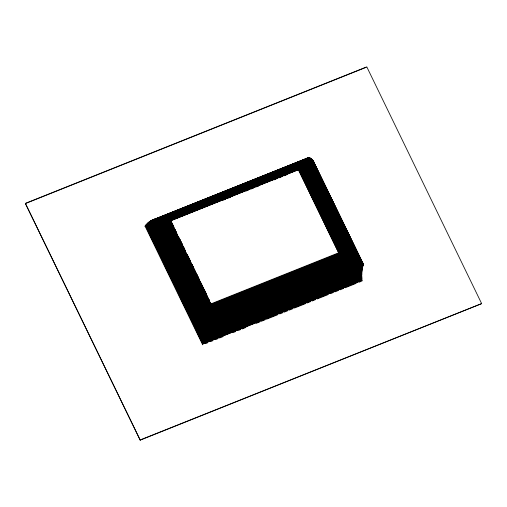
<?xml version="1.0" encoding="UTF-8"?>
<svg xmlns="http://www.w3.org/2000/svg" width="507" height="507" viewBox="0 0 507 507"><rect width="100%" height="100%" fill="white"/><g stroke="black" fill="none" stroke-linecap="round" stroke-linejoin="round"><path stroke-width="0.76" d="M25.35 203.383L366.789 66.861L481.65 303.617L140.211 440.139L25.35 203.383L140.211 440.139M25.407 203.56L366.105 67.33M151.916 220.837L151.745 220.285L308.155 157.734M151.352 221.141L151.181 220.589L308.402 157.709M150.623 220.919L206.165 335.564L150.623 220.919L308.655 157.702M150.066 221.267L205.798 336.293L150.243 221.819L150.066 221.267L154.464 219.512M362.232 267.607L362.41 268.159L210.506 328.897L157.176 219.005L156.999 218.454L308.902 157.715M157.772 218.897L157.595 218.346L309.156 157.747M149.527 221.641L205.436 337.047L149.698 222.193L149.527 221.641L150.991 221.052M158.19 218.257L211.33 327.94L158.19 218.257L309.409 157.791L309.587 158.342M361.611 274.617L361.789 275.162L205.082 337.82L149.159 222.586L148.988 222.034L151.181 221.153M158.786 218.187L211.736 327.49L158.786 218.187L309.663 157.861L309.84 158.412M204.739 338.619L204.562 338.068L361.611 275.269L361.783 275.821L204.739 338.619L148.633 222.998L148.456 222.446L150.655 221.565M159.559 218.682L159.382 218.13L309.916 157.943L310.094 158.495M204.403 339.437L204.226 338.885L361.618 275.954L361.789 276.505L204.403 339.437L148.107 223.435L147.936 222.884L150.142 222.003M362.575 266.036L362.746 266.587L212.56 326.635L160.155 218.65L159.978 218.099L310.17 158.045L310.341 158.596M204.074 340.273L203.896 339.722L361.63 276.657L361.808 277.209L204.074 340.273L147.594 223.891L147.417 223.34L148.887 222.75M362.638 265.769L362.809 266.321L212.965 326.235L160.744 218.631L160.573 218.08L310.417 158.159L310.595 158.71M362.701 265.522L362.873 266.074L213.371 325.849L161.334 218.625L161.163 218.073L310.664 158.298L311.355 159.718M362.759 265.288L362.936 265.839L213.77 325.481L161.923 218.637L161.752 218.086L310.911 158.444L311.083 158.995M162.335 218.111L214.169 325.126L162.335 218.111L311.152 158.609L311.323 159.16M163.089 218.701L162.912 218.149L311.387 158.786L311.564 159.337M362.917 264.673L363.088 265.224L214.955 324.455L163.666 218.758L163.488 218.206L311.621 158.976L312.312 160.396M362.955 264.502L363.132 265.053L215.342 324.144L164.236 218.828L164.059 218.276L311.849 159.179L313.282 162.075M164.623 218.352L215.722 323.84L164.623 218.352L312.071 159.401L362.657 263.501L220.355 320.399L213.821 306.938M363.05 264.046L363.202 264.736L216.096 323.555L165.358 218.999L165.187 218.447L312.287 159.629L363.221 264.591L216.464 323.276L165.909 219.1L165.738 218.549L312.496 159.87L312.673 160.421M362.79 263.12L363.24 264.464L216.825 323.01L166.283 218.669L312.699 160.123L363.246 264.343L217.173 322.75L166.993 219.341L166.816 218.79L312.895 160.383L363.24 264.134L215.925 323.003L216.096 323.555M362.98 263.323L363.246 264.236L217.516 322.503L167.519 219.474L167.348 218.923L313.079 160.656L313.25 161.207M167.868 219.068L217.852 322.268L167.868 219.068L313.256 160.934L313.427 161.486M168.552 219.772L168.375 219.22L313.421 161.226L363.05 263.488M168.875 219.379L218.492 321.812L168.875 219.379L313.58 161.518M169.363 219.544L218.796 321.596L169.363 219.544L313.725 161.822L314.511 164.287M363.101 263.805L219.087 321.387L170.016 220.266L169.839 219.715L313.858 162.132M313.979 162.443L170.308 219.892L170.479 220.444M314.087 162.766L170.758 220.076L170.935 220.621M314.188 163.083L171.195 220.26L171.372 220.811M170.491 220.735L298.395 169.592L338.936 253.329L211.032 304.473L170.491 220.735L170.669 221.286M172.361 220.152L314.27 163.412M223.384 200.107L225.583 199.226M228.518 198.053L230.717 197.172M246.123 191.012L248.322 190.131M251.257 188.959L253.456 188.084M256.39 186.906L258.589 186.031M273.995 179.871L276.195 178.99M279.129 177.818L281.328 176.937M284.262 175.764L286.461 174.883M298.198 170.194L314.34 163.736M298.946 170.244L314.391 164.065L314.606 164.946M299.022 170.561L314.429 164.395L362.524 263.45L220.564 320.209L214.011 306.703M299.814 170.58L314.454 164.724L362.378 263.399L362.207 262.848M300.518 170.631L314.46 165.054L362.22 263.342L220.944 319.835L215.773 309.175M301.272 170.656L314.454 165.383L361.846 263.241L221.255 319.454L216.774 310.221M301.944 170.701L314.422 165.707L361.846 263.241M301.925 171.011L314.378 166.03L361.402 263.12L220.589 319.473L220.767 320.025L362.866 263.184M301.925 171.227L303.395 170.637L345.045 256.662L215.088 308.63L214.398 307.204M302.565 171.049L314.315 166.347L361.155 263.057L221.597 318.865L217.795 311.025M303.243 171.055L314.232 166.664L360.889 262.994L314.752 167.925M303.845 171.087L314.131 166.974L360.604 262.918L221.73 318.447L218.086 310.899M304.485 171.081L314.01 167.272L360.293 262.841L221.762 318.231L218.447 311.33M305.049 171.093L313.871 167.57L359.97 262.753L313.871 167.57M305.645 171.081L313.706 167.855L359.621 262.658L221.553 317.895L221.73 318.447M306.171 171.074L313.522 168.134L359.254 262.556L221.749 317.534L219.037 311.824M306.716 171.043L313.32 168.406L358.861 262.442L221.705 317.287M307.242 171.005L313.092 168.666L358.449 262.322L221.635 317.027L219.506 312.718M307.705 170.967L312.844 168.913L358.018 262.189L312.844 168.913M307.451 171.195L312.572 169.148L357.555 262.043L312.572 169.148M307.565 171.233L312.274 169.376L357.08 261.885L312.274 169.376M307.945 171.252L311.957 169.585L356.573 261.72L221.128 315.874L220.957 315.322L356.396 261.168M308.243 171.17L311.247 169.965L355.496 261.333L220.735 315.221L220.558 314.67L355.318 260.782M210.861 303.921L338.758 252.778M339.848 253.399L211.603 304.675L211.78 305.227L340.026 253.95L299.295 169.832L340.026 253.95M212.496 305.955L341.084 254.546L340.907 253.994L212.325 305.404L212.496 305.955L211.463 303.826M341.94 254.558L213.01 306.114L213.187 306.665L342.117 255.11L301.019 170.232L301.196 170.783M342.947 255.103L213.675 306.792L213.846 307.343L343.119 255.655L301.836 170.39L343.119 255.655M343.923 255.623L214.309 307.445L214.48 307.996L344.101 256.168L302.628 170.529L344.101 256.168M215.494 308.687L345.793 256.586L304.13 170.726L345.97 257.131L215.665 309.232L214.803 307.267M346.687 257.03L216.045 309.27L216.216 309.821L346.864 257.581L304.84 170.789L346.864 257.581M347.555 257.455L216.565 309.828L216.743 310.379L347.726 258.006L305.518 170.834L347.726 258.006M348.391 257.854L217.059 310.366L217.237 310.918L348.569 258.405L306.171 170.853L348.569 258.405M349.988 258.595L350.16 259.147L307.394 170.827L349.988 258.595L217.706 311.437L217.528 310.886L349.203 258.234L349.38 258.785L306.798 170.853L306.969 171.404M350.743 258.931L350.92 259.483L307.971 170.789L350.743 258.931L218.143 311.932L217.972 311.38M218.777 312.312L218.948 312.863L351.649 259.806L308.516 170.726L351.478 259.254L218.561 312.407L218.384 311.856M352.859 259.831L219.474 313.168L219.645 313.719L353.037 260.383L309.53 170.542L353.037 260.383M352.352 260.104L219.309 313.301L219.138 312.749L352.181 259.552L352.352 260.104L309.036 170.644L309.207 171.195M354.139 260.345L220.063 313.953L220.241 314.498L354.317 260.89L310.436 170.289L354.317 260.89M353.69 260.649L219.956 314.118L219.785 313.567L353.512 260.097L353.69 260.649L309.999 170.422L310.17 170.973M354.742 260.573L220.323 314.315L220.501 314.866L354.919 261.124L310.854 170.137L354.919 261.124M355.87 260.985L220.767 315.005L220.944 315.55L356.047 261.536L311.615 169.782L356.047 261.536M269.559 296.259L221.115 315.633L221.774 317.775L218.574 311.273M271.03 295.676L297.451 285.111M298.921 284.522L325.342 273.957M326.812 273.368L353.233 262.803M354.704 262.214L356.903 261.333M221.255 315.924L357.384 261.492M221.293 316.184L357.841 261.637M221.426 316.476L358.278 261.77M221.54 316.755L358.69 261.891M221.578 316.983L225.254 315.512M226.724 314.929L230.4 313.459M231.87 312.87L234.076 311.989M237.016 310.81L239.957 309.631M242.162 308.75L248.043 306.399M249.52 305.81L253.196 304.339M254.666 303.756L258.342 302.286M259.812 301.697L262.753 300.518M264.958 299.637L270.839 297.286M272.31 296.696L275.985 295.226M277.456 294.643L281.138 293.173M282.608 292.583L284.814 291.702M287.754 290.524L298.781 286.113M300.252 285.523L303.927 284.053M305.398 283.47L307.603 282.583M310.55 281.41L313.491 280.232M315.696 279.351L321.577 276.999M323.048 276.41L326.723 274.94M328.194 274.35L331.87 272.886M333.34 272.297L336.28 271.118M338.486 270.237L349.519 265.826M350.99 265.237L354.666 263.767M356.136 263.184L359.076 262.005M222.332 316.932L226.002 315.468M227.466 314.879L243.594 308.427M245.065 307.844L248.728 306.38M250.198 305.791L253.861 304.327M255.332 303.737L276.594 295.239M278.058 294.649L281.727 293.185M283.191 292.596L304.454 284.097M305.924 283.508L309.587 282.044M311.051 281.455L314.72 279.991M316.184 279.408L337.447 270.903M338.917 270.32L342.58 268.849M344.05 268.266L359.444 262.106M225.279 315.988L221.603 317.458L221.781 318.009L360.711 262.442M226.749 315.398L228.955 314.517M231.895 313.339L234.101 312.458M237.042 311.285L242.923 308.934M244.393 308.345L248.069 306.874M249.539 306.285L253.215 304.821M254.685 304.232L256.891 303.351M259.825 302.172L262.765 301M267.176 299.231L270.852 297.767M272.322 297.178L275.998 295.708M277.468 295.118L279.674 294.237M282.614 293.065L284.82 292.178M287.761 291.005L293.642 288.654M295.112 288.065L298.788 286.594M300.258 286.005L303.927 284.541M305.398 283.952L307.603 283.071M310.544 281.892L313.484 280.72M317.895 278.951L321.571 277.487M323.041 276.898L326.717 275.428M328.187 274.838L330.393 273.957M333.333 272.785L336.274 271.606M338.48 270.725L344.354 268.374M345.825 267.785L349.5 266.314M350.971 265.731L354.647 264.261M356.117 263.672L359.793 262.201M222.32 317.388L225.254 316.216M227.453 315.335L233.315 312.99M234.785 312.407L238.448 310.937M239.912 310.354L243.575 308.89M245.046 308.3L247.245 307.419M250.173 306.247L253.107 305.075M255.306 304.2L266.302 299.802M267.766 299.219L271.429 297.748M272.899 297.165L276.562 295.701M278.026 295.112L280.225 294.231M283.16 293.059L286.087 291.886M288.287 291.012L294.155 288.667M295.619 288.077L299.282 286.613M300.752 286.03L304.415 284.56M305.879 283.977L309.543 282.513M311.013 281.924L313.212 281.043M316.14 279.87L327.135 275.478M328.599 274.889L332.269 273.425M333.733 272.842L337.396 271.372M338.866 270.789L341.065 269.908M343.993 268.735L346.927 267.563M349.127 266.682L360.122 262.29M223.625 317.433L225.83 316.552M228.765 315.373L230.97 314.492M233.911 313.32L236.11 312.439M246.396 308.326L250.065 306.855M251.535 306.272L253.741 305.391M256.675 304.213L258.881 303.332M261.821 302.159L264.02 301.278M269.166 299.219L272.836 297.755M274.306 297.165L277.982 295.695M279.446 295.112L281.651 294.231M284.592 293.052L286.791 292.171M289.731 290.999L292.672 289.82M297.077 288.058L300.752 286.594M302.216 286.005L305.892 284.535M307.362 283.952L309.562 283.071M312.502 281.892L314.708 281.011M324.987 276.898L328.663 275.434M330.133 274.845L332.332 273.964M335.273 272.791L337.478 271.91M340.412 270.732L342.618 269.851M347.758 267.797L351.433 266.327M352.904 265.738L356.573 264.274M358.043 263.684L360.978 262.512M225.621 316.945L229.291 315.481M230.761 314.891L232.96 314.01M235.901 312.838L238.1 311.957M241.04 310.778L243.24 309.897M248.379 307.844L252.055 306.38M253.519 305.791L257.195 304.32M258.659 303.737L260.864 302.856M263.798 301.678L266.004 300.797M268.938 299.624L271.879 298.452M276.283 296.69L279.953 295.22M281.423 294.637L285.092 293.166M286.563 292.577L288.768 291.696M291.702 290.524L293.908 289.643M296.842 288.47L299.783 287.292M304.187 285.53L307.857 284.066M309.327 283.476L312.996 282.006M314.467 281.423L316.666 280.542M319.606 279.37L321.806 278.489M333.555 273.786L335.761 272.905M338.695 271.733L340.9 270.852M361.668 262.689L221.084 318.903L221.255 319.454M222.402 318.504L220.938 319.093L221.109 319.644L216.299 309.733M232.681 314.397L236.351 312.927M237.815 312.344L240.02 311.463M242.954 310.29L245.16 309.409M248.094 308.231L250.293 307.356M260.573 303.243L264.242 301.779M265.712 301.19L267.911 300.309M270.846 299.136L273.051 298.255M275.985 297.083L278.191 296.202M288.464 292.089L292.133 290.625M293.604 290.036L295.803 289.155M298.743 287.982L300.943 287.101M303.877 285.929L306.082 285.048M316.355 280.941L320.025 279.471M321.495 278.882L323.694 278.001M326.635 276.828L328.834 275.947M331.774 274.775L333.974 273.894M344.247 269.787L347.922 268.317M349.386 267.734L351.592 266.853M354.526 265.674L356.725 264.793M359.666 263.621L361.865 262.74L362.042 263.291L219.715 320.234L219.886 320.785L212.319 305.189M361.459 262.632L361.63 263.184L220.393 319.657L220.564 320.209M237.783 312.813L239.988 311.932M265.662 301.665L267.861 300.784M270.795 299.612L272.994 298.731M293.534 290.517L295.733 289.643M298.667 288.464L300.866 287.589M321.406 279.376L323.605 278.495M326.54 277.323L328.739 276.442M349.279 268.228L351.478 267.347M354.412 266.175L356.617 265.294M359.552 264.122L361.751 263.241M217.674 321.717L219.144 321.127M211.343 303.902L219.632 320.982L362.961 263.672M210.411 302.736L219.366 321.185L363.037 263.735M216.825 323.01L216.647 322.458L363.151 263.874M216.464 323.276L216.286 322.725L363.196 263.957M215.342 324.144L215.171 323.593L216.641 323.003M215.862 323.643L214.391 324.233L214.569 324.784L162.912 218.149M213.998 324.575L363.17 264.888L362.993 264.337M213.371 325.849L213.194 325.298L363.044 265.415L362.866 264.863M212.965 326.235L212.788 325.684L362.993 265.617L362.816 265.072M212.56 326.635L212.382 326.083L224.835 321.108M226.306 320.519L229.969 319.055M231.433 318.472L235.096 317.002M236.56 316.419L257.81 307.926M259.273 307.337L262.937 305.873M264.401 305.29L268.064 303.82M269.528 303.237L271.727 302.356M278.318 299.719L281.981 298.255M283.451 297.672L287.114 296.208M288.578 295.619L290.777 294.744M293.705 293.572L295.904 292.691M298.832 291.519L301.031 290.638M311.292 286.537L314.955 285.073M316.419 284.49L320.082 283.026M321.546 282.437L323.745 281.556M326.673 280.39L328.872 279.509M331.8 278.337L333.999 277.456M339.126 275.409L342.789 273.945M344.259 273.355L347.922 271.891M349.386 271.308L353.049 269.844M354.513 269.255L356.713 268.374M359.64 267.208L361.84 266.327M214.176 325.621L211.977 326.502L212.148 327.053L159.382 218.13M215.646 325.038L217.852 324.157M220.786 322.978L223.72 321.806M225.926 320.925L231.8 318.573M233.271 317.99L236.94 316.52M238.41 315.937L242.08 314.467M243.55 313.877L245.749 312.996M248.69 311.824L251.624 310.652M253.83 309.771L259.704 307.419M261.175 306.83L264.844 305.366M266.314 304.777L269.984 303.306M271.454 302.723L273.653 301.842M276.594 300.664L287.608 296.259M289.079 295.676L292.748 294.206M294.218 293.623L297.888 292.152M299.358 291.563L302.292 290.391M304.498 289.51L315.512 285.105M316.983 284.516L320.652 283.052M322.122 282.462L325.792 280.992M327.262 280.409L330.196 279.23M332.402 278.349L343.416 273.945M344.88 273.362L348.556 271.891M350.02 271.308L353.696 269.838M355.166 269.249L358.1 268.076M360.306 267.195L362.505 266.314L362.682 266.866L211.153 327.389M213.764 326.058L235.001 317.566M236.465 316.983L240.128 315.519M241.592 314.929L245.255 313.465M246.719 312.882L273.083 302.337M274.553 301.754L278.21 300.29M279.68 299.707L306.044 289.161M307.508 288.578L311.171 287.114M312.635 286.525L338.999 275.985M340.47 275.396L344.126 273.932M345.597 273.349L361.706 266.904M210.506 328.897L210.329 328.346L362.543 267.481L362.372 266.929M362.169 267.981L362.34 268.533L210.094 329.404L209.923 328.853L362.48 267.81L362.302 267.259M349.634 273.355L362.099 268.368L362.277 268.919L209.689 329.93L209.511 329.379L315.151 287.139M316.622 286.556L320.285 285.086M321.755 284.503L348.163 273.945M362.036 268.773L362.213 269.325L209.283 330.475L209.106 329.924L361.301 269.071M361.979 269.204L362.15 269.756L208.878 331.039L208.7 330.488L361.244 269.496M208.301 331.077L361.922 269.648L362.093 270.199L208.478 331.622L154.046 219.271L208.478 331.622M208.079 332.231L362.042 270.668L361.865 270.117L207.908 331.679L208.079 332.231L153.463 219.493L153.64 220.044M207.686 332.858L361.992 271.156L361.814 270.605L207.509 332.307L207.686 332.858L152.886 219.734L153.057 220.285M207.3 333.498L361.947 271.663L361.77 271.118L207.122 332.953L207.3 333.498L152.309 220L152.487 220.551M206.913 334.17L361.903 272.196L361.732 271.644L206.742 333.619L206.913 334.17L151.745 220.285M205.988 335.013L361.865 272.747L361.694 272.196L206.362 334.303L206.533 334.854L151.181 220.589M205.62 335.748L361.84 273.317L361.662 272.766M205.259 336.496L361.814 273.913L361.637 273.362M205.082 337.82L204.91 337.269L361.795 274.528L361.624 273.976M203.58 340.584L361.656 277.38L361.827 277.931L203.751 341.135L146.916 223.821L203.751 341.135M203.44 342.016L361.859 278.673L361.687 278.128L203.269 341.471L203.44 342.016L146.415 224.322L146.593 224.874M202.965 342.371L361.725 278.894L361.903 279.446L203.142 342.922L145.934 224.842L203.142 342.922M202.673 343.302L361.776 279.68L361.954 280.232L202.844 343.847L145.452 225.387L202.844 343.847M202.566 344.798L202.388 344.247L361.84 280.491L361.149 279.065M205.506 343.626L207.712 342.745M210.646 341.566L212.851 340.685M215.792 339.513L217.997 338.632M219.468 338.042L223.137 336.572M233.429 332.459L235.628 331.578M238.569 330.399L240.774 329.518M242.245 328.935L245.92 327.465M256.206 323.352L259.876 321.882M261.346 321.292L265.022 319.828M266.492 319.239L277.513 314.828M279.718 313.947L282.659 312.775M284.129 312.185L287.799 310.715M289.269 310.132L292.945 308.662M294.415 308.072L305.436 303.668M306.906 303.078L310.576 301.608M312.046 301.025L315.722 299.555M317.192 298.965L328.213 294.561M330.418 293.68L333.359 292.501M334.829 291.912L338.499 290.448M339.969 289.858L343.645 288.388M345.115 287.799L356.136 283.394M359.076 282.222L361.276 281.341M140.16 439.962L481.65 303.617M362.042 263.291L314.46 165.054M361.63 263.184L314.422 165.707M361.402 263.12L314.378 166.03M361.155 263.057L314.315 166.347M360.604 262.918L314.131 166.974M360.293 262.841L314.01 167.272M359.621 262.658L313.706 167.855M359.254 262.556L313.522 168.134M358.861 262.442L313.32 168.406M358.449 262.322L313.092 168.666M356.573 261.72L311.957 169.585M361.123 272.487L361.814 273.913M355.496 261.333L311.247 169.965M361.111 273.108L361.795 274.528M361.098 275.079L361.789 276.505M361.117 275.789L361.808 277.209M361.136 276.505L361.827 277.931M361.168 277.253L361.859 278.673M361.263 278.812L361.954 280.232M301.538 171.486L342.117 255.11M341.084 254.546L300.169 170.041L300.347 170.593M338.936 253.329L298.395 169.592M219.994 313.377L221.458 316.476M218.961 312.299L221.781 318.009M217.915 310.74L221.673 318.656L217.528 310.278M217.459 310.518L221.502 319.061L217.015 310.011M217.408 310.867L221.388 319.258L221.217 318.707M216.552 309.504L217.237 310.918M216.052 308.959L216.743 310.379M215.012 307.147L216.216 309.821M215.944 309.333L220.944 319.835M214.981 307.819L220.589 319.473M214.22 306.653L220.767 320.025M213.992 307.096L220.355 320.399M212.813 305.208L213.846 307.343M213.739 307.236L220.127 320.589L212.325 304.694M212.503 305.246L213.187 306.665M212.49 305.347L219.715 320.234M211.863 304.77L219.632 320.982M171.227 221.66L173.8 226.775M178.445 236.535L182.393 244.482M183.597 247.156L184.288 248.569M187.039 254.235L190.474 261.32M192.191 264.863L195.455 271.391M196.659 274.065L199.067 279.021M201.811 284.687L206.628 294.605M210.405 302.394L211.78 305.227M171.341 222.022L173.749 226.984M174.433 228.404L176.848 233.372M179.256 238.334L182.355 244.723M183.04 246.142L185.454 251.104M187.863 256.073L189.929 260.332M191.652 263.874L193.028 266.714M195.778 272.392L198.535 278.064M200.259 281.613L201.634 284.452M204.384 290.124L207.141 295.803M208.865 299.345L209.549 300.765M210.931 303.604L219.366 321.185M170.821 221.153L176.335 232.504M179.427 238.886L184.941 250.236M188.04 256.624L193.547 267.975M195.265 271.524L202.154 285.707M203.871 289.256L206.628 294.935M207.319 296.354L209.727 301.316M169.839 219.715L219.087 321.387M168.375 219.22L218.175 322.034L218.004 321.482L362.879 263.608L362.701 263.063M167.348 218.923L217.516 322.503M166.816 218.79L217.173 322.75M166.283 218.669L216.647 322.458M165.738 218.549L216.286 322.725M165.187 218.447L215.925 323.003M164.059 218.276L215.171 323.593M163.488 218.206L214.955 324.455M161.752 218.086L213.77 325.481M161.163 218.073L213.194 325.298M160.573 218.08L212.788 325.684M159.978 218.099L212.382 326.083M157.595 218.346L210.918 328.409L210.741 327.858L362.613 267.164L362.442 266.612M156.999 218.454L210.329 328.346M209.923 328.853L156.403 218.574L210.094 329.404M209.511 329.379L155.814 218.72L209.689 329.93M209.106 329.924L155.218 218.885L209.283 330.475M208.7 330.488L154.635 219.068L208.878 331.039M148.988 222.034L204.91 337.269M148.456 222.446L204.562 338.068M147.936 222.884L204.226 338.885M147.417 223.34L203.896 339.722M202.388 344.247L144.989 225.957L145.16 226.509M362.6 263.006L362.771 263.558M362.486 262.949L362.657 263.501M362.353 262.899L362.524 263.45M362.042 262.797L362.22 263.342M361.84 280.491L362.011 281.043M351.478 259.254L351.649 259.806M345.793 256.586L345.97 257.131M345.045 256.662L344.874 256.111L214.911 308.079L215.088 308.63M313.421 161.226L313.751 162.069M314.454 164.724L314.632 165.276M312.895 160.383L313.066 160.934M314.454 165.383L314.625 165.935M312.699 160.123L312.876 160.675M312.287 159.629L312.464 160.18M312.071 159.401L312.249 159.952M314.232 166.664L314.41 167.215M311.621 158.976L311.799 159.528M310.664 158.298L310.842 158.843M307.907 157.778L308.085 158.33M307.191 158.038L307.362 158.59M303.395 170.637L303.566 171.189M221.591 317.68L221.762 318.231M221.42 318.314L221.597 318.865"/></g></svg>
